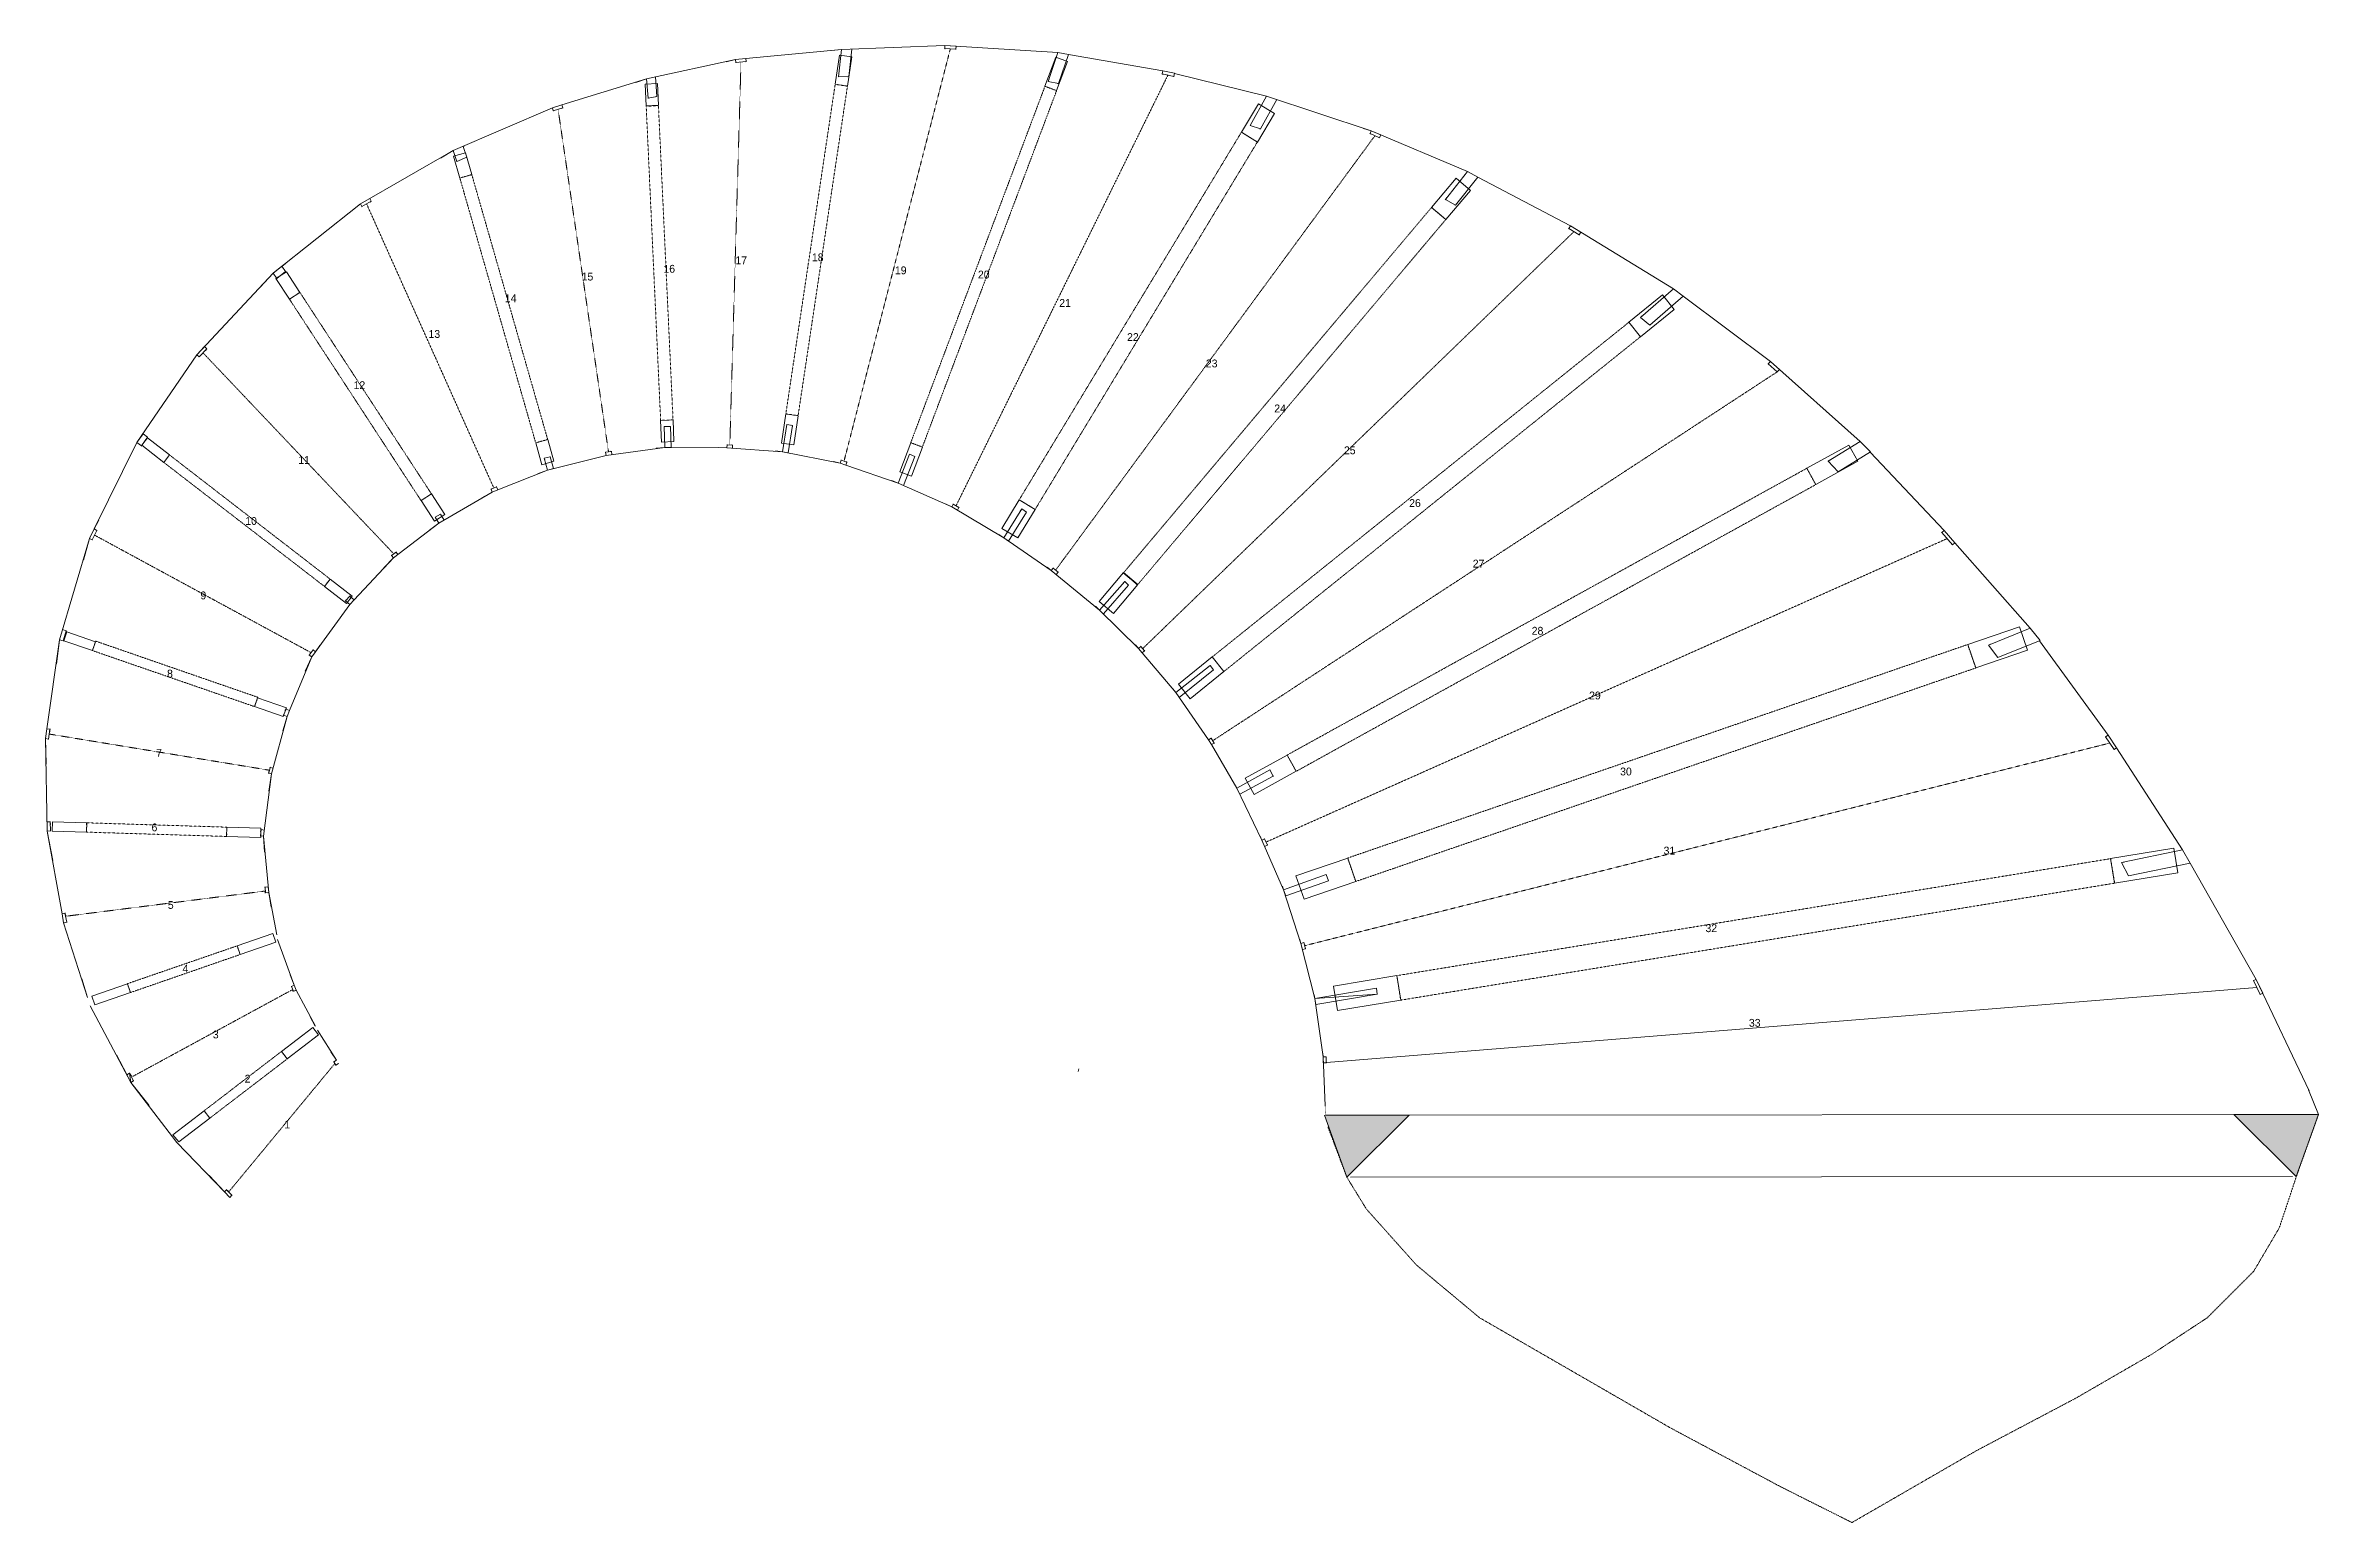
# Model space of a CAD drawing. Header units: inches. Extents: x -1164 to 301, y 0 to 952.
import ezdxf

# ---------------------------------------------------------------- set-up
doc = ezdxf.new("R2010")
doc.units = ezdxf.units.IN
doc.header["$LTSCALE"] = 0.2
doc.header["$MEASUREMENT"] = 0
for name, pattern in [('STYLE_01', [0.41664, 0.20828, -0.20836]), ('STYLE_02', [0.694425, 0.48607, -0.208355]), ('STYLE_06', [1.04164, 0.625, -0.20828, 0.06943, -0.13893])]:
    doc.linetypes.add(name, pattern=pattern)
doc.layers.get('0').update_dxf_attribs({"lineweight": 0})
for name, color, linetype, lineweight in [('Arch Plan', 7, 'Continuous', 0), ('None', 7, 'Continuous', 0), ('Primary Arches', 7, 'Continuous', 0)]:
    doc.layers.add(name, color=color, linetype=linetype, lineweight=lineweight)
doc.styles.add('Tw Cen MT', font='TCM_____.TTF')

# ---------------------------------------------------------------- blocks, each defined once
blk = doc.blocks.new('Group-2')
at = {"layer": 'None', "color": 250, "linetype": 'Continuous', "lineweight": 0}
for points in [[(-1080.4, 236.5), (-1060.3, 251.9), (-1056.7, 247.1), (-1076.7, 231.7)], [(-1150.4, 182.8), (-1130.3, 198.2), (-1126.7, 193.4), (-1146.7, 178.1)]]:
    blk.add_lwpolyline(points, close=True, dxfattribs=at)
at = {"layer": 'None', "color": 250, "linetype": 'STYLE_01', "lineweight": 0}
blk.add_lwpolyline([(-1130.3, 198.2), (-1080.4, 236.5), (-1076.7, 231.7), (-1126.7, 193.4)], close=True, dxfattribs=at)
blk = doc.blocks.new('Group-3')
at = {"layer": 'None', "color": 250, "linetype": 'Continuous', "lineweight": 0}
for points in [[(-1109, 304.5), (-1086, 312.5), (-1084.1, 306.8), (-1107.1, 298.9)], [(-1202.7, 272.1), (-1179.8, 280.1), (-1177.8, 274.4), (-1200.8, 266.4)]]:
    blk.add_lwpolyline(points, close=True, dxfattribs=at)
at = {"layer": 'None', "color": 250, "linetype": 'STYLE_01', "lineweight": 0}
blk.add_lwpolyline([(-1179.8, 280.1), (-1109, 304.5), (-1107.1, 298.9), (-1177.8, 274.4)], close=True, dxfattribs=at)
blk = doc.blocks.new('Group-4')
at = {"layer": 'None', "color": 250, "linetype": 'Continuous', "lineweight": 0}
for points in [[(-1228, 384.5), (-1206, 383.8), (-1206.2, 377.8), (-1228.2, 378.5)], [(-1115.7, 381), (-1093.7, 380.4), (-1093.8, 374.4), (-1115.8, 375)]]:
    blk.add_lwpolyline(points, close=True, dxfattribs=at)
at = {"layer": 'None', "color": 250, "linetype": 'STYLE_01', "lineweight": 0}
blk.add_lwpolyline([(-1206, 383.8), (-1115.7, 381), (-1115.8, 375), (-1206.2, 377.8)], close=True, dxfattribs=at)
blk = doc.blocks.new('Group-5')
at = {"layer": 'None', "color": 250, "linetype": 'Continuous', "lineweight": 0}
for points in [[(-1218.9, 506.9), (-1200.3, 500.5), (-1202.3, 494.8), (-1220.8, 501.2)], [(-1095.9, 464.4), (-1077.3, 457.9), (-1079.3, 452.3), (-1097.8, 458.7)]]:
    blk.add_lwpolyline(points, close=True, dxfattribs=at)
at = {"layer": 'None', "color": 250, "linetype": 'STYLE_01', "lineweight": 0}
blk.add_lwpolyline([(-1200.2, 500.9), (-1095.7, 464.7), (-1097.8, 458.7), (-1202.3, 494.8)], close=True, dxfattribs=at)
blk = doc.blocks.new('Group-6')
at = {"layer": 'None', "color": 250, "linetype": 'Continuous', "lineweight": 0}
for points in [[(-1166.9, 631.9), (-1152.6, 620.9), (-1156.3, 616.1), (-1170.5, 627.2)], [(-1049.1, 540.9), (-1034.9, 529.9), (-1038.6, 525.2), (-1052.8, 536.2)]]:
    blk.add_lwpolyline(points, close=True, dxfattribs=at)
at = {"layer": 'None', "color": 250, "linetype": 'STYLE_01', "lineweight": 0}
blk.add_lwpolyline([(-1152.6, 620.9), (-1049.1, 540.9), (-1052.8, 536.2), (-1156.3, 616.1)], close=True, dxfattribs=at)
blk = doc.blocks.new('Group-7')
at = {"layer": 'None', "color": 250, "linetype": 'Continuous', "lineweight": 0}
for points in [[(-1077.3, 739), (-1068.6, 725.7), (-1075.3, 721.3), (-1084, 734.6)], [(-983.8, 595.8), (-975.1, 582.5), (-981.8, 578.2), (-990.5, 591.5)]]:
    blk.add_lwpolyline(points, close=True, dxfattribs=at)
at = {"layer": 'None', "color": 250, "linetype": 'STYLE_01', "lineweight": 0}
blk.add_lwpolyline([(-1068.6, 725.7), (-983.8, 595.8), (-990.5, 591.5), (-1075.3, 721.3)], close=True, dxfattribs=at)
blk = doc.blocks.new('Group-8')
at = {"layer": 'None', "color": 250, "linetype": 'Continuous', "lineweight": 0}
for points in [[(-961.8, 815.6), (-957.8, 801.6), (-965.5, 799.4), (-969.5, 813.4)], [(-908.9, 630.9), (-904.9, 616.8), (-912.6, 614.6), (-916.6, 628.7)]]:
    blk.add_lwpolyline(points, close=True, dxfattribs=at)
at = {"layer": 'None', "color": 250, "linetype": 'STYLE_01', "lineweight": 0}
blk.add_lwpolyline([(-957.8, 801.6), (-908.9, 630.9), (-916.6, 628.7), (-965.5, 799.4)], close=True, dxfattribs=at)
blk = doc.blocks.new('Group-9')
at = {"layer": 'None', "color": 250, "linetype": 'Continuous', "lineweight": 0}
for points in [[(-838.1, 860.3), (-837.5, 846.3), (-845.5, 845.9), (-846.1, 859.9)], [(-828.1, 643.5), (-827.5, 629.5), (-835.5, 629.2), (-836.1, 643.2)]]:
    blk.add_lwpolyline(points, close=True, dxfattribs=at)
at = {"layer": 'None', "color": 250, "linetype": 'STYLE_01', "lineweight": 0}
blk.add_lwpolyline([(-837.5, 846), (-828.1, 643.5), (-836.1, 643.2), (-845.4, 845.7)], close=True, dxfattribs=at)
blk = doc.blocks.new('Group-10')
at = {"layer": 'None', "color": 250, "linetype": 'Continuous', "lineweight": 0}
for points in [[(-712.8, 877.4), (-715.7, 858.6), (-723.6, 859.8), (-720.8, 878.6)], [(-747.5, 646.2), (-750.3, 627.4), (-758.3, 628.6), (-755.4, 647.4)]]:
    blk.add_lwpolyline(points, close=True, dxfattribs=at)
at = {"layer": 'None', "color": 250, "linetype": 'STYLE_01', "lineweight": 0}
blk.add_lwpolyline([(-715.7, 858.6), (-747.5, 646.2), (-755.4, 647.4), (-723.6, 859.8)], close=True, dxfattribs=at)
blk = doc.blocks.new('Group-11')
at = {"layer": 'None', "color": 250, "linetype": 'Continuous', "lineweight": 0}
for points in [[(-573.9, 874.4), (-580.9, 855.7), (-588.4, 858.5), (-581.4, 877.2)], [(-667.4, 626), (-674.5, 607.2), (-682, 610.1), (-674.9, 628.8)]]:
    blk.add_lwpolyline(points, close=True, dxfattribs=at)
at = {"layer": 'None', "color": 250, "linetype": 'STYLE_01', "lineweight": 0}
blk.add_lwpolyline([(-580.9, 855.7), (-667.4, 626), (-674.9, 628.8), (-588.4, 858.5)], close=True, dxfattribs=at)
blk = doc.blocks.new('Group-12')
at = {"layer": 'None', "color": 250, "linetype": 'Continuous', "lineweight": 0}
for points in [[(-461.8, 828.9), (-450.7, 847.2), (-440.4, 841), (-451.5, 822.6)], [(-616.1, 573.6), (-605, 592), (-594.7, 585.8), (-605.8, 567.4)]]:
    blk.add_lwpolyline(points, close=True, dxfattribs=at)
at = {"layer": 'None', "color": 250, "linetype": 'STYLE_01', "lineweight": 0}
blk.add_lwpolyline([(-605, 592), (-461.8, 828.9), (-451.5, 822.6), (-594.7, 585.8)], close=True, dxfattribs=at)
blk = doc.blocks.new('Group-13')
at = {"layer": 'None', "color": 250, "linetype": 'Continuous', "lineweight": 0}
for points in [[(-339.2, 780.5), (-323.4, 799.2), (-314.2, 791.4), (-330, 772.7)], [(-553.4, 526.5), (-537.7, 545.2), (-528.5, 537.4), (-544.3, 518.7)]]:
    blk.add_lwpolyline(points, close=True, dxfattribs=at)
at = {"layer": 'None', "color": 250, "linetype": 'STYLE_01', "lineweight": 0}
blk.add_lwpolyline([(-537.9, 544.8), (-339.2, 780.5), (-330, 772.7), (-528.8, 537.1)], close=True, dxfattribs=at)
blk = doc.blocks.new('Group-14')
at = {"layer": 'None', "color": 250, "linetype": 'Continuous', "lineweight": 0}
for points in [[(-212.1, 706.4), (-190.3, 724), (-182.8, 714.6), (-204.6, 697.1)], [(-502.4, 473.1), (-480.6, 490.7), (-473.1, 481.3), (-494.9, 463.8)]]:
    blk.add_lwpolyline(points, close=True, dxfattribs=at)
at = {"layer": 'None', "color": 250, "linetype": 'STYLE_01', "lineweight": 0}
blk.add_lwpolyline([(-480.6, 490.7), (-212.1, 706.4), (-204.6, 697.1), (-473.1, 481.3)], close=True, dxfattribs=at)
blk = doc.blocks.new('Group-15')
at = {"layer": 'None', "color": 250, "linetype": 'Continuous', "lineweight": 0}
for points in [[(-97.4, 612.3), (-70.3, 627.3), (-64.5, 616.8), (-91.6, 601.8)], [(-459.4, 412.5), (-432.3, 427.5), (-426.5, 417), (-453.6, 402)]]:
    blk.add_lwpolyline(points, close=True, dxfattribs=at)
at = {"layer": 'None', "color": 250, "linetype": 'STYLE_01', "lineweight": 0}
blk.add_lwpolyline([(-432.3, 427.5), (-97.4, 612.3), (-91.6, 601.8), (-426.5, 417)], close=True, dxfattribs=at)
blk = doc.blocks.new('Group-16')
at = {"layer": 'None', "color": 250, "linetype": 'STYLE_01', "lineweight": 0}
blk.add_lwpolyline([(-393.3, 361.1), (6.3, 498.7), (11.5, 483.6), (-388.1, 346)], close=True, dxfattribs=at)
at = {"layer": 'None', "color": 250, "linetype": 'Continuous', "lineweight": 0}
for points in [[(6.3, 498.7), (39.6, 510.2), (44.8, 495.1), (11.5, 483.6)], [(-426.7, 349.6), (-393.3, 361.1), (-388.1, 346), (-421.4, 334.5)]]:
    blk.add_lwpolyline(points, close=True, dxfattribs=at)
blk = doc.blocks.new('Group-17')
at = {"layer": 'None', "color": 250, "linetype": 'Continuous', "lineweight": 0}
for points in [[(98.4, 360.7), (139.2, 367.4), (141.8, 351.6), (101, 344.9)], [(-402.5, 278.6), (-361.6, 285.3), (-359.1, 269.5), (-399.9, 262.8)]]:
    blk.add_lwpolyline(points, close=True, dxfattribs=at)
at = {"layer": 'None', "color": 250, "linetype": 'STYLE_01', "lineweight": 0}
blk.add_lwpolyline([(-361.6, 285.3), (98.4, 360.7), (101, 344.9), (-359.1, 269.5)], close=True, dxfattribs=at)

msp = doc.modelspace()

# ---------------------------------------------------------------- hatches: boundary and pattern name
at = {"layer": 'Arch Plan', "linetype": 'Continuous', "lineweight": 0}
for points in [[(-339.9, 262.5), (-325.5, 222.5), (-285.4, 262.6), (-339.3, 262.5)], [(300.7, 263.1), (286.4, 223), (246.2, 263.1), (300.1, 263.1)]]:
    msp.add_hatch(color=8, dxfattribs=at).paths.add_polyline_path(points)

# ---------------------------------------------------------------- linework, layer by layer
at = {"linetype": 'Continuous', "lineweight": 0}
for p, q in [((-338.7, 296.5), (260.9, 344.8)), ((-339.3, 262.5), (300.7, 263.1))]:
    msp.add_line(p, q, dxfattribs=at)
at = {"layer": 'Arch Plan', "color": 250, "linetype": 'Continuous', "lineweight": 0}
for p, q in [((-719.6, 943), (-776.8, 930.5)), ((-719.6, 943), (-725.5, 941.5)), ((-712.8, 943.6), (-719.6, 943)), ((-719.6, 942.8), (-719.6, 943)), ((-719.4, 941), (-719.6, 943)), ((-712.6, 941.6), (-719.4, 941)), ((-719.4, 940.8), (-719.4, 941)), ((-712.6, 941.6), (-713.3, 941.4)), ((-651.2, 949.5), (-712.8, 943.6)), ((-712.8, 943.6), (-712.6, 941.6)), ((-712.6, 941.4), (-712.6, 941.6)), ((-651.2, 949.5), (-657.7, 948.7)), ((-653.1, 931.8), (-651.2, 949.5)), ((-584.6, 952), (-651.2, 949.5)), ((-644.6, 949.7), (-646.4, 932)), ((-644.6, 949.7), (-644.6, 949.7)), ((-584.7, 950), (-584.8, 949.8)), ((-584.6, 952), (-584.7, 950)), ((-584.1, 949.8), (-584.7, 950)), ((-577.5, 949.6), (-584.7, 950)), ((-511.8, 947.4), (-584.6, 952)), ((-584.6, 952), (-584.6, 951.9)), ((-584.6, 952), (-577.3, 951.6)), ((-577.3, 951.6), (-577.5, 949.6)), ((-577.5, 949.4), (-577.5, 949.6)), ((-511.8, 947.4), (-518, 928.8)), ((-511.8, 947.4), (-511.9, 947.2)), ((-511.8, 947.4), (-505, 946.2)), ((-505, 946.2), (-511.3, 927.5)), ((-444.1, 935.7), (-505, 946.2)), ((-776.8, 930.5), (-831.5, 913.8)), ((-776.8, 930.5), (-783.7, 928.2)), ((-776.8, 930.5), (-771.1, 931.8)), ((-775.9, 918), (-776.8, 930.5)), ((-770.2, 919.1), (-771.1, 931.8)), ((-771.1, 931.7), (-771.1, 931.8)), ((-646.4, 932), (-653.1, 931.8)), ((-653.1, 931.8), (-653.1, 931.8)), ((-646.4, 932), (-647.1, 931.9)), ((-646.3, 933.6), (-646.4, 932)), ((-646.4, 932), (-646.4, 932)), ((-517.4, 930.6), (-518, 928.8)), ((-518, 928.8), (-518, 928.8)), ((-511.3, 927.5), (-518, 928.8)), ((-511.3, 927.5), (-512, 927.6)), ((-511.3, 927.5), (-511.3, 927.5)), ((-444.5, 933.8), (-444.6, 933.5)), ((-444.1, 935.7), (-444.5, 933.8)), ((-437, 932.1), (-444.5, 933.8)), ((-444, 933.4), (-444.5, 933.8)), ((-444.1, 935.7), (-444.2, 935.5)), ((-444.1, 935.7), (-436.6, 934.1)), ((-437.1, 931.9), (-437, 932.1)), ((-436.6, 934.1), (-437, 932.1)), ((-377.4, 919.4), (-436.6, 933.9)), ((-837.5, 911.9), (-901.4, 884.3)), ((-837.5, 911.9), (-831.5, 913.8)), ((-837.5, 911.8), (-837.5, 911.9)), ((-837, 910), (-837.5, 911.9)), ((-830.9, 911.9), (-837, 910)), ((-836.9, 909.8), (-837, 910)), ((-830.9, 911.9), (-831.6, 911.5)), ((-831.5, 913.8), (-830.9, 911.9)), ((-830.9, 911.7), (-830.9, 911.9)), ((-770.2, 919.1), (-775.9, 918)), ((-775.9, 917.9), (-775.9, 918)), ((-770.2, 919.1), (-770.9, 918.9)), ((-770.2, 919.1), (-770.3, 920.5)), ((-770.2, 919.1), (-770.2, 919.1)), ((-377.4, 919.4), (-387.8, 900.5)), ((-370.7, 917.1), (-381.1, 898.2)), ((-377.4, 919.4), (-377.5, 919.2)), ((-309.8, 897.1), (-377.4, 919.4)), ((-386.9, 902.1), (-387.8, 900.5)), ((-387.8, 900.5), (-387.8, 900.4)), ((-381.1, 898.2), (-387.8, 900.5)), ((-381.1, 898.2), (-381.8, 898.3)), ((-381.2, 898.1), (-381.1, 898.2)), ((-309.8, 897.1), (-314.7, 898.5)), ((-310.5, 895.2), (-310.7, 895)), ((-309.8, 897.1), (-310.5, 895.2)), ((-310.2, 894.8), (-310.5, 895.2)), ((-304.4, 892.6), (-310.5, 895.2)), ((-309.8, 897.1), (-309.9, 896.9)), ((-247.8, 870.7), (-309.8, 897.1)), ((-309.8, 897.1), (-303.6, 894.4)), ((-303.6, 894.4), (-304.4, 892.6)), ((-901.4, 884.3), (-961.3, 849.9)), ((-901.4, 884.3), (-909.6, 879.4)), ((-901.4, 884.1), (-901.4, 884.3)), ((-899.2, 877.2), (-901.4, 884.3)), ((-892.8, 880), (-899.2, 877.2)), ((-895.1, 887), (-892.8, 880)), ((-894, 887.3), (-895, 886.9)), ((-892.7, 879.9), (-892.8, 880)), ((-304.5, 892.4), (-304.4, 892.6)), ((-899.2, 877.2), (-899.4, 878.1)), ((-899.1, 877.1), (-899.2, 877.2)), ((-247.8, 870.7), (-262, 852.7)), ((-241.2, 867.2), (-255.5, 849.1)), ((-247.8, 870.7), (-248, 870.6)), ((-247.8, 870.7), (-241.2, 867.2)), ((-181.4, 835.8), (-241.2, 867.2)), ((-961.3, 849.9), (-1017.6, 805.3)), ((-961.3, 849.9), (-955.3, 853.4)), ((-961.2, 849.8), (-961.3, 849.9)), ((-960.3, 848.2), (-961.3, 849.9)), ((-961.1, 849.5), (-961.3, 849.9)), ((-954.3, 851.6), (-960.3, 848.2)), ((-955.3, 853.4), (-954.3, 851.6)), ((-954.3, 851.6), (-955.1, 851)), ((-954.3, 851.5), (-954.3, 851.6)), ((-262, 852.7), (-262.1, 852.6)), ((-261, 854.1), (-262, 852.7)), ((-255.5, 849.1), (-262, 852.7)), ((-960.2, 848), (-960.3, 848.2)), ((-255.5, 849.1), (-256.2, 849.3)), ((-255.6, 849), (-255.5, 849.1)), ((-181.4, 835.8), (-182.5, 834.1)), ((-181.4, 835.8), (-181.6, 835.6)), ((-115.1, 795.1), (-181.4, 835.8)), ((-181.4, 835.8), (-174.8, 831.7)), ((-182.5, 834.1), (-182.6, 833.9)), ((-182.2, 833.6), (-182.5, 834.1)), ((-175.8, 830), (-182.5, 834.1)), ((-176, 829.8), (-175.8, 830)), ((-174.8, 831.7), (-175.8, 830)), ((-1017.6, 805.3), (-1012, 809.8)), ((-1009.5, 806.3), (-1015.1, 801.8)), ((-1012, 809.8), (-1009.5, 806.3)), ((-1009.6, 811.4), (-1011.9, 809.6)), ((-1009.5, 806.3), (-1010.2, 805.5)), ((-1009.4, 806.1), (-1009.5, 806.3)), ((-1017.6, 805.3), (-1066.7, 752.7)), ((-1017.6, 805.3), (-1025.9, 796.2)), ((-1017.5, 805.1), (-1017.6, 805.3)), ((-1015.1, 801.8), (-1017.6, 805.3)), ((-1015.1, 801.8), (-1015.4, 802.2)), ((-1015, 801.7), (-1015.1, 801.8)), ((-115.1, 795.1), (-136.3, 776.7)), ((-115.1, 795.1), (-115.3, 794.9)), ((-115.1, 795.1), (-108.8, 790.4)), ((-135.1, 777.7), (-136.3, 776.7)), ((-130.2, 771.8), (-136.3, 776.7)), ((-136.3, 776.7), (-136.3, 776.6)), ((-108.8, 790.4), (-130.2, 771.8)), ((-52.6, 748.3), (-108.8, 790.4)), ((-130.2, 771.8), (-130.7, 772.1)), ((-130.3, 771.8), (-130.2, 771.8)), ((-1066.7, 752.7), (-1105.3, 696.1)), ((-1066.7, 752.7), (-1061.8, 758)), ((-1065.3, 751.4), (-1066.7, 752.7)), ((-1060.3, 756.6), (-1065.3, 751.4)), ((-1065.1, 751.3), (-1065.3, 751.4)), ((-1061.8, 758), (-1060.3, 756.6)), ((-1060.3, 756.6), (-1061.1, 755.5)), ((-1060.2, 756.5), (-1060.3, 756.6)), ((-52.6, 748.3), (-53.9, 746.8)), ((-52.6, 748.3), (-52.8, 748.1)), ((5.2, 696.8), (-52.6, 748.3)), ((-52.6, 748.3), (-46.8, 743.1)), ((-53.9, 746.8), (-54.1, 746.6)), ((-53.8, 746.3), (-53.9, 746.8)), ((-48.1, 741.6), (-53.9, 746.8)), ((-48.4, 741.5), (-48.1, 741.6)), ((-46.8, 743.1), (-48.1, 741.6)), ((-765.5, 706.4), (-765.5, 706.4)), ((-765, 693), (-765.5, 706.4)), ((-761.5, 706.4), (-765.5, 706.4)), ((-761.5, 706.4), (-761.9, 706.4)), ((-761.5, 706.4), (-761.5, 706.4)), ((-761.4, 705), (-761.5, 706.4)), ((-761, 693), (-761.5, 706.4)), ((-689.3, 690.2), (-686.5, 707.8)), ((-682.8, 707.1), (-686.5, 707.8)), ((-686.5, 707.8), (-686.5, 707.8)), ((-682.8, 707.1), (-685.6, 689.4)), ((-682.8, 707.1), (-683.3, 707.2)), ((-682.8, 707.1), (-683.1, 705.1)), ((-682.8, 707.1), (-682.8, 707.1)), ((-1132.9, 640.4), (-1105.3, 696.1)), ((-1105.3, 696.1), (-1101.4, 701.7)), ((-1105.3, 696.1), (-1105.3, 696.1)), ((-1102.3, 693.9), (-1105.3, 696.1)), ((-1098.4, 699.6), (-1102.3, 693.9)), ((-1102.1, 693.8), (-1102.3, 693.9)), ((-1098.4, 699.6), (-1101.4, 701.7)), ((-1101.3, 701.7), (-1101.4, 701.7)), ((-1098.3, 699.5), (-1098.4, 699.6)), ((-799.5, 690.3), (-803.3, 689.8)), ((-803.3, 689.8), (-803.3, 690)), ((-803, 687.8), (-803.3, 689.8)), ((-765, 693), (-803, 687.8)), ((-799.5, 690.3), (-800.1, 690.5)), ((-799.2, 688.4), (-799.5, 690.6)), ((-799.3, 688.6), (-799.2, 688.4)), ((-765, 693), (-770.6, 692.4)), ((-765, 693), (-725.1, 692.7)), ((-761, 693), (-765, 693)), ((-725.1, 692.7), (-730.4, 693)), ((-725.1, 692.7), (-725, 694.7)), ((-689.3, 690.2), (-725.1, 692.7)), ((-724.9, 694.9), (-725, 694.7)), ((-721.4, 694.4), (-725, 694.7)), ((-721.4, 694.4), (-721.8, 694.7)), ((-721.4, 694.4), (-721.5, 692.4)), ((-721.5, 692.9), (-721.5, 692.4)), ((-721.5, 692.6), (-721.5, 692.4)), ((-721.4, 694.6), (-721.4, 694.4)), ((-689.3, 690.2), (-693.7, 690.7)), ((-689.3, 690.2), (-652.1, 682.9)), ((-685.6, 689.4), (-689.3, 690.2)), ((-685.6, 689.6), (-685.6, 689.4)), ((-607.5, 688.7), (-614.8, 670)), ((-604, 687.1), (-607.5, 688.7)), ((-607.5, 688.7), (-607.5, 688.7)), ((5.2, 696.8), (-15.3, 684.1)), ((11.9, 690.1), (-8.8, 677.3)), ((5.2, 696.8), (5, 696.7)), ((5.2, 696.8), (11.9, 690.1)), ((59.5, 639.4), (11.7, 690)), ((-840.7, 678.4), (-872.8, 665.7)), ((-840.7, 678.4), (-847.2, 676)), ((-839, 686.9), (-842.8, 686)), ((-842.8, 686), (-842.8, 686.1)), ((-840.7, 678.4), (-842.8, 686)), ((-842.5, 685), (-842.8, 686)), ((-840.7, 678.4), (-803, 687.8)), ((-836.9, 679.4), (-840.7, 678.4)), ((-840.7, 678.4), (-840.7, 678.6)), ((-840.7, 678.4), (-840.7, 678.4)), ((-839, 686.9), (-839, 687)), ((-839, 686.9), (-836.9, 679.4)), ((-803, 687.8), (-803.1, 688)), ((-803, 687.8), (-803, 687.8)), ((-652.1, 682.9), (-656.3, 683.9)), ((-651.4, 684.7), (-652.1, 682.9)), ((-651.9, 683.3), (-652.1, 682.9)), ((-652, 683.1), (-652.1, 682.9)), ((-648.4, 681.6), (-652.1, 682.9)), ((-651.4, 685), (-651.4, 684.7)), ((-647.7, 683.5), (-651.4, 684.7)), ((-647.7, 683.5), (-648.4, 681.6)), ((-614.8, 670), (-648.4, 681.6)), ((-647.7, 683.5), (-648.1, 683.8)), ((-647.6, 683.7), (-647.7, 683.5)), ((-604, 687.1), (-611.3, 668.5)), ((-604, 687.1), (-604.4, 687.3)), ((-604, 687.2), (-604, 687.1)), ((-15.3, 684.1), (-15.5, 684.1)), ((-14.4, 684.8), (-15.3, 684.1)), ((-8.8, 677.3), (-15.3, 684.1)), ((-8.8, 677.3), (-9.3, 677.7)), ((-8.9, 677.3), (-8.8, 677.3)), ((-910.7, 644.1), (-876.3, 664.2)), ((-876.3, 664.2), (-883, 660.5)), ((-877.1, 666.1), (-877.2, 666.3)), ((-873.5, 667.5), (-877.1, 666.1)), ((-876.3, 664.2), (-877.1, 666.1)), ((-876.3, 664.2), (-876.4, 664.4)), ((-872.8, 665.7), (-876.3, 664.2)), ((-873.6, 667.7), (-873.5, 667.5)), ((-873.5, 667.5), (-872.8, 665.7)), ((-614.8, 670), (-618.7, 671.6)), ((-614.7, 670.2), (-614.8, 670)), ((-580.2, 654.6), (-614.8, 670)), ((-611.3, 668.6), (-611.3, 668.6)), ((-611.3, 668.5), (-611.3, 668.5)), ((-1129.9, 646), (-1132.8, 640.4)), ((-913, 647.9), (-913.1, 648)), ((-909.6, 649.9), (-913, 647.9)), ((-910.7, 644.1), (-913, 647.9)), ((-909.7, 650), (-909.6, 649.9)), ((-909.6, 649.9), (-907.2, 646.1)), ((-580.2, 654.6), (-583.7, 656.4)), ((-579.3, 656.4), (-580.2, 654.6)), ((-580, 655), (-580.2, 654.6)), ((-580.1, 654.8), (-580.2, 654.6)), ((-580.2, 654.6), (-546.6, 634.7)), ((-576.4, 652.6), (-580.2, 654.6)), ((-579.2, 656.6), (-579.3, 656.4)), ((-575.5, 654.3), (-579.3, 656.4)), ((-575.5, 654.3), (-576.4, 652.6)), ((-575.5, 654.3), (-575.8, 654.7)), ((-575.4, 654.5), (-575.5, 654.3)), ((-535.1, 653.4), (-546.6, 634.7)), ((-532, 651.3), (-543.6, 632.6)), ((-536, 651.9), (-535.1, 653.4)), ((-532, 651.3), (-535.1, 653.4)), ((-535.1, 653.4), (-535.1, 653.4)), ((-532, 651.3), (-532.3, 651.5)), ((-532, 651.3), (-532, 651.3)), ((-1135.9, 634.2), (-1155.3, 569)), ((-1135.9, 634.2), (-1139.8, 620.3)), ((-1135.9, 634.2), (-1132.9, 640.4)), ((-1135.8, 634.1), (-1135.9, 634.2)), ((-1134.1, 633.3), (-1135.9, 634.2)), ((-1131.1, 639.5), (-1134.1, 633.3)), ((-1134, 633.3), (-1134.1, 633.3)), ((-1132.9, 640.4), (-1131.1, 639.5)), ((-1130.9, 639.4), (-1131.1, 639.5)), ((-940, 621.7), (-910.7, 644.1)), ((-910.7, 644.1), (-916.8, 639.7)), ((-910.7, 644.1), (-910.8, 644.3)), ((-546.6, 634.7), (-549.8, 636.8)), ((-546.5, 634.9), (-546.6, 634.7)), ((-546.6, 634.7), (-516, 613.6)), ((-543.6, 632.6), (-546.6, 634.7)), ((58, 638.1), (57.8, 638)), ((59.5, 639.4), (58, 638.1)), ((64.9, 630.2), (58, 638.1)), ((58.1, 637.6), (58, 638.1)), ((59.5, 639.4), (59.2, 639.3)), ((59.5, 639.4), (59.3, 639.3)), ((59.5, 639.4), (66.4, 631.5)), ((64.7, 630.1), (64.9, 630.2)), ((66.4, 631.5), (64.9, 630.2)), ((114.9, 576.4), (66.4, 631.5)), ((-965.3, 594.7), (-940, 621.7)), ((-940, 621.7), (-946.2, 615.3)), ((-941.2, 623.2), (-941.4, 623.4)), ((-938.3, 625.5), (-941.2, 623.2)), ((-940, 621.7), (-941.2, 623.2)), ((-940, 621.7), (-940.4, 622.2)), ((-940, 621.7), (-940.2, 621.8)), ((-937.1, 623.9), (-940, 621.7)), ((-938.3, 625.5), (-939.1, 625.2)), ((-938.5, 625.7), (-938.3, 625.5)), ((-938.3, 625.5), (-937.1, 623.9)), ((-516, 613.6), (-518.7, 615.8)), ((-514.6, 615.3), (-514.8, 615.1)), ((-514.8, 615.1), (-516, 613.6)), ((-515.9, 613.8), (-516, 613.6)), ((-484.9, 588.1), (-516, 613.6)), ((-511.6, 612.6), (-514.8, 615.1)), ((-511.6, 612.6), (-512.9, 611)), ((-511.5, 612.8), (-511.6, 612.6)), ((-468.7, 606.6), (-484.9, 588.1)), ((-466.2, 604.2), (-482.4, 585.6)), ((-468.7, 606.6), (-469.7, 605.5)), ((-468.7, 606.7), (-468.7, 606.6)), ((-466.2, 604.2), (-468.7, 606.6)), ((-466.2, 604.2), (-466.2, 604.2)), ((-992.7, 557.9), (-968.1, 591.7)), ((-971, 594.1), (-971.1, 594.3)), ((-968.2, 597.1), (-971, 594.1)), ((-970.5, 594.9), (-971, 594.1)), ((-968.1, 591.7), (-971, 594.1)), ((-970.5, 593.7), (-971, 594.1)), ((-968.3, 597.3), (-968.2, 597.1)), ((-967.7, 596.7), (-968.2, 597.1)), ((-965.3, 594.7), (-968.2, 597.1)), ((-968.1, 591.7), (-968.2, 591.8)), ((-965.3, 594.7), (-968.1, 591.7)), ((-965.3, 594.7), (-965.4, 594.8)), ((-965.3, 594.7), (-965.3, 594.7)), ((-484.9, 588.1), (-487.5, 590.6)), ((-484.7, 588.3), (-484.9, 588.1)), ((-484.9, 588.1), (-459.8, 563.4)), ((-1151, 574.8), (-1153.3, 575.5)), ((-1153.3, 575.5), (-1153.3, 575.5)), ((-1151, 574.8), (-1152.9, 568.2)), ((-1151, 574.8), (-1151.2, 573.2)), ((-1150.7, 574.7), (-1151, 574.8)), ((114.9, 576.4), (88.1, 565.6)), ((114.9, 576.4), (114.7, 576.3)), ((114.9, 576.4), (121.2, 568.5)), ((-1163.4, 511.6), (-1155.3, 569)), ((-1155.3, 569), (-1157.2, 553.3)), ((-1152.9, 568.2), (-1155.3, 569)), ((-1152.7, 568.2), (-1152.9, 568.2)), ((-1006.9, 523.3), (-992.7, 557.9)), ((-992.7, 557.9), (-996.8, 548.8)), ((-994.3, 559), (-994.5, 559.1)), ((-991.8, 562.4), (-994.3, 559)), ((-993.9, 560), (-994.3, 559)), ((-992.7, 557.9), (-994.3, 559)), ((-992.7, 557.9), (-993.3, 558.2)), ((-992.7, 557.9), (-992.9, 558)), ((-990.2, 561.2), (-992.7, 557.9)), ((-992, 562.5), (-991.8, 562.4)), ((-991.8, 562.4), (-990.2, 561.2)), ((-987.5, 565.3), (-990.3, 561.3)), ((-459.8, 563.4), (-461.8, 565.7)), ((-458.3, 564.7), (-459.8, 563.4)), ((-459.6, 563.7), (-459.8, 563.4)), ((-459.7, 563.6), (-459.8, 563.4)), ((-457.4, 560.6), (-459.8, 563.4)), ((-458.2, 564.9), (-458.3, 564.7)), ((-455.9, 561.9), (-458.3, 564.7)), ((-455.9, 561.9), (-457.4, 560.6)), ((-435.8, 534.9), (-457.4, 560.6)), ((-455.9, 561.9), (-456, 562.3)), ((-455.7, 562), (-455.9, 561.9)), ((88.1, 565.6), (88, 565.6)), ((89.3, 566.1), (88.1, 565.6)), ((94, 557.6), (88.1, 565.6)), ((94, 557.6), (93.6, 558)), ((121.2, 568.5), (94, 557.6)), ((94, 557.6), (94, 557.6)), ((165.2, 507.6), (120.8, 568.3)), ((-413.6, 552.5), (-435.8, 534.9)), ((-411.4, 549.5), (-433.7, 531.8)), ((-415.3, 551.1), (-413.6, 552.5)), ((-411.4, 549.5), (-413.6, 552.5)), ((-413.5, 552.5), (-413.6, 552.5)), ((-411.4, 549.5), (-411.6, 549.8)), ((-411.4, 549.5), (-411.4, 549.5)), ((-435.8, 534.9), (-437.6, 537.4)), ((-435.6, 535), (-435.8, 534.9)), ((-435.8, 534.9), (-414.6, 504.5)), ((-433.7, 531.8), (-433.7, 531.8)), ((-1008.5, 519.5), (-1018.5, 482.5)), ((-1008.5, 519.5), (-1011.3, 510.3)), ((-1011.1, 520.5), (-1010.8, 520.4)), ((-1009.2, 524.2), (-1010.8, 520.4)), ((-1008.5, 519.5), (-1010.8, 520.4)), ((-1009.2, 524.2), (-1009.9, 523.4)), ((-1009.2, 524.2), (-1009.5, 524.4)), ((-1006.9, 523.3), (-1009.2, 524.2)), ((-1006.9, 523.3), (-1008.5, 519.5)), ((-1006.9, 523.3), (-1006.9, 523.3)), ((-1164.3, 505.3), (-1163.4, 511.6)), ((-1163.8, 488.7), (-1164.3, 505.3)), ((-1164, 505.2), (-1164.3, 505.3)), ((-1162.3, 505), (-1164.3, 505.3)), ((-1163.1, 445.7), (-1164.3, 505.3)), ((-1163.4, 511.6), (-1161.4, 511.4)), ((-1161.4, 511.4), (-1162.3, 505)), ((-1162, 505), (-1162.3, 505)), ((-1161.4, 509.6), (-1161.4, 511.4)), ((-1161.1, 511.3), (-1161.4, 511.4)), ((-412.9, 505.5), (-414.6, 504.5)), ((-414.5, 504.6), (-414.6, 504.5)), ((-414.6, 504.5), (-412.8, 501.4)), ((-412.7, 505.6), (-412.9, 505.5)), ((-411.1, 502.4), (-412.9, 505.5)), ((-411.1, 502.4), (-412.8, 501.4)), ((-396.5, 473.3), (-412.8, 501.4)), ((-410.9, 502.5), (-411.1, 502.4)), ((163.5, 506.5), (163.3, 506.5)), ((165.2, 507.6), (163.5, 506.5)), ((169, 498.2), (163.5, 506.5)), ((163.6, 506.1), (163.5, 506.5)), ((165.2, 507.6), (164.9, 507.5)), ((165.2, 507.6), (165, 507.6)), ((165.2, 507.6), (170.6, 499.3)), ((168.8, 498.2), (169, 498.2)), ((170.6, 499.3), (169, 498.2)), ((213, 433.5), (170.6, 499.3)), ((-1019.4, 486.7), (-1020.4, 483)), ((-1020.4, 483), (-1020.4, 484.1)), ((-1019.7, 486.8), (-1019.4, 486.7)), ((-1019.4, 486.7), (-1017.5, 486.2)), ((-375.1, 485.1), (-396.5, 473.3)), ((-375.1, 485.1), (-376.7, 484.2)), ((-375, 485.1), (-375.1, 485.1)), ((-373, 481.1), (-375.1, 485.1)), ((-1018.5, 482.5), (-1023.7, 442.3)), ((-1020.4, 483), (-1020.7, 483.1)), ((-1018.5, 482.5), (-1020.4, 483)), ((-1018.5, 482.5), (-1020.2, 471.5)), ((-1018.5, 482.5), (-1018.8, 482.6)), ((-396.5, 473.3), (-397.7, 475.8)), ((-396.3, 473.4), (-396.5, 473.3)), ((-396.5, 473.3), (-380.3, 439.8)), ((-394.4, 469.4), (-396.5, 473.3)), ((-373, 481.1), (-394.4, 469.4)), ((-373, 481.1), (-373.1, 481.5)), ((-372.9, 481.2), (-373, 481.1)), ((-1163.2, 451.7), (-1161.3, 451.7)), ((-1161.1, 445.8), (-1163.1, 445.7)), ((-1159.5, 426.8), (-1163.1, 445.7)), ((-1153.6, 392.4), (-1163.1, 445.7)), ((-1161.1, 445.8), (-1161.3, 451.7)), ((-1161, 449.9), (-1161.3, 451.7)), ((-1161.1, 451.7), (-1161.3, 451.7)), ((-1160.9, 445.8), (-1161.1, 445.8)), ((-1025.7, 442.6), (-1025.9, 442.6)), ((-1025.2, 446.6), (-1025.7, 442.6)), ((-1023.7, 442.3), (-1025.7, 442.6)), ((-1025.2, 446.6), (-1025.6, 445.4)), ((-1025.4, 446.6), (-1025.2, 446.6)), ((-1025.2, 446.6), (-1023.2, 446.3)), ((-1023.7, 442.3), (-1023.9, 442.3)), ((-1023.1, 432), (-1023.7, 442.3)), ((-1020.4, 406), (-1023.7, 442.3)), ((-380.3, 439.8), (-381.3, 442.4)), ((-378.5, 440.6), (-380.3, 439.8)), ((-380, 439.9), (-380.3, 439.8)), ((-380.2, 439.9), (-380.3, 439.8)), ((-366.3, 407.9), (-380.3, 439.8)), ((-378.3, 440.7), (-378.5, 440.6)), ((-376.7, 436.6), (-378.5, 440.6)), ((-376.7, 436.6), (-378.6, 435.8)), ((-376.7, 437), (-376.7, 436.6)), ((-376.6, 436.7), (-376.7, 436.6)), ((213, 433.5), (173.7, 425.4)), ((175.4, 425.7), (173.7, 425.4)), ((178.2, 416.8), (173.7, 425.4)), ((217.9, 425), (178.2, 416.8)), ((213, 433.5), (212.8, 433.5)), ((213, 433.5), (217.9, 425)), ((260.6, 350.1), (217.9, 425)), ((-366.3, 407.9), (-367.1, 410.2)), ((-338.9, 417.6), (-366.3, 407.9)), ((-337.4, 413.6), (-364.8, 403.9)), ((-337.4, 413.6), (-338.9, 417.6)), ((-338.8, 417.6), (-338.9, 417.6)), ((-337.4, 413.6), (-337.5, 413.9)), ((-337.3, 413.6), (-337.4, 413.6)), ((178.2, 416.8), (178.2, 416.8)), ((-1023.1, 409.5), (-1022.7, 409.5)), ((-1022.4, 405.9), (-1022.9, 407)), ((-1022.4, 405.9), (-1022.8, 405.8)), ((-1022.7, 409.5), (-1020.7, 409.7)), ((-1022.4, 405.9), (-1022.7, 409.5)), ((-1020.4, 406), (-1022.4, 405.9)), ((-1020.4, 406), (-1021.4, 405.9)), ((-1020.4, 406), (-1020.8, 406)), ((-1020.7, 409.7), (-1020.4, 406)), ((-1015.2, 378.8), (-1020.4, 406)), ((-1018.8, 396.7), (-1020.4, 406)), ((-366.3, 407.9), (-355.2, 373.3)), ((-366.1, 407.9), (-366.3, 407.9)), ((-364.8, 403.9), (-366.3, 407.9)), ((-1153.6, 392.4), (-1151.7, 392.8)), ((-1152.6, 386.5), (-1153.6, 392.4)), ((-1150.6, 386.9), (-1152.6, 386.5)), ((-1137.2, 338.4), (-1152.6, 386.5)), ((-1152.3, 386.5), (-1152.6, 386.5)), ((-1151, 390.8), (-1151.7, 392.8)), ((-1151.4, 392.8), (-1151.7, 392.8)), ((-1150.6, 386.9), (-1151.7, 392.8)), ((-1150.3, 386.9), (-1150.6, 386.9)), ((-1003.9, 346.3), (-1014.7, 375.7)), ((-355.2, 373.3), (-355.8, 375.8)), ((-353.3, 373.8), (-355.2, 373.3)), ((-355.1, 373.4), (-355.2, 373.3)), ((-354.9, 373.4), (-355.2, 373.3)), ((-355.2, 373.3), (-346.2, 337.7)), ((-354.2, 369.3), (-355.2, 373.3)), ((-352.2, 369.8), (-354.2, 369.3)), ((-354, 369.4), (-354.2, 369.3)), ((-353.1, 373.9), (-353.3, 373.8)), ((-352.2, 369.8), (-353.3, 373.8)), ((-352.1, 370.1), (-352.2, 369.8)), ((-352.1, 369.9), (-352.2, 369.8)), ((-1003.9, 346.3), (-1006.6, 353.1)), ((-1137.2, 338.4), (-1140.8, 350.5)), ((-1006, 345.5), (-1005.7, 345.6)), ((-1005.7, 345.6), (-1003.9, 346.3)), ((-1004.5, 342.4), (-1005.7, 345.6)), ((-1004.5, 342.4), (-1005.2, 343.4)), ((-1004.5, 342.4), (-1004.8, 342.3)), ((-1002.7, 343.1), (-1004.5, 342.4)), ((-1003.9, 346.3), (-1002.7, 343.1)), ((-1002.7, 343.1), (-1003.5, 342.7)), ((-1002.7, 343.1), (-1002.9, 342.9)), ((-990.3, 320), (-1002.7, 343.1)), ((-346.2, 337.7), (-346.7, 340.1)), ((-346.2, 337.7), (-306.5, 344.4)), ((-305.9, 340.6), (-346.2, 337.7)), ((-346.2, 337.7), (-340.9, 300.1)), ((-345.6, 333.8), (-346.2, 337.7)), ((-305.9, 340.6), (-345.6, 333.8)), ((-305.9, 340.6), (-306.5, 344.4)), ((-306.4, 344.4), (-306.5, 344.4)), ((-305.9, 340.6), (-305.9, 340.8)), ((-305.8, 340.5), (-305.9, 340.6)), ((258.8, 349.3), (258.7, 349.3)), ((260.6, 350.1), (258.8, 349.3)), ((263.1, 340.3), (258.8, 349.3)), ((260.6, 350.1), (260.4, 350.1)), ((260.6, 350.1), (260.5, 350.1)), ((294.6, 278.2), (260.6, 350.1)), ((260.6, 350.1), (264.9, 341.2)), ((263.1, 340.3), (262.8, 340.7)), ((262.9, 340.3), (263.1, 340.3)), ((264.9, 341.2), (263.1, 340.3)), ((-1135.5, 333), (-1109.3, 283.7)), ((-990.4, 320), (-993.7, 325.9)), ((-345.5, 333.8), (-345.6, 333.8)), ((-976.7, 298), (-988.9, 317.4)), ((-1111.9, 288.7), (-1118.5, 301.4)), ((-976.8, 298), (-980.3, 303.3)), ((-978.6, 296.8), (-978.4, 297)), ((-978.4, 297), (-976.7, 298)), ((-977.1, 294.8), (-978.4, 297)), ((-977.1, 294.8), (-977.2, 294.6)), ((-975.4, 295.9), (-977.1, 294.8)), ((-975.4, 295.9), (-975.5, 295.7)), ((-340.9, 300.1), (-341.1, 302.6)), ((-340.9, 300.1), (-338.9, 300.2)), ((-339.6, 268.6), (-340.9, 300.1)), ((-340.8, 296.2), (-340.9, 300.1)), ((-338.8, 296.3), (-340.8, 296.2)), ((-340.8, 296.2), (-340.8, 296.2)), ((-338.8, 296.3), (-338.9, 300.2)), ((-338.9, 300.2), (-338.9, 300.2)), ((-338.7, 296.5), (-338.8, 296.3)), ((-338.7, 296.3), (-338.8, 296.3)), ((-1110.2, 289.6), (-1111.9, 288.6)), ((-1111, 289.1), (-1111.9, 288.6)), ((-1109.3, 283.7), (-1111.9, 288.6)), ((-1109.9, 289.7), (-1110.2, 289.6)), ((-1109.3, 283.7), (-1110.2, 289.6)), ((-1107.5, 284.6), (-1110.2, 289.6)), ((-1108.9, 287.8), (-1110.2, 289.6)), ((-1107.5, 284.6), (-1109.3, 283.7)), ((-1097.5, 268.7), (-1109.3, 283.7)), ((-1109.3, 283.7), (-1079.5, 244.9)), ((-1107.3, 284.8), (-1107.5, 284.6)), ((-498.3, 292.4), (-498.7, 290.8)), ((294.2, 278.9), (300.7, 263.1)), ((-1048.9, 213.1), (-1079.5, 244.9)), ((-1048.9, 213.2), (-1058.8, 223.7)), ((-1047.5, 214.5), (-1048.9, 213.1)), ((-1045.5, 209.6), (-1048.9, 213.1)), ((-1048.9, 213.1), (-1048.9, 213.1)), ((-1047.3, 214.7), (-1047.5, 214.5)), ((-1046, 213.3), (-1047.5, 214.5)), ((-1044.1, 211), (-1047.5, 214.5)), ((-1044.1, 211), (-1045.5, 209.6)), ((-1043.9, 211.2), (-1044.1, 211))]:
    msp.add_line(p, q, dxfattribs=at)
at = {"layer": 'Arch Plan', "color": 250, "linetype": 'STYLE_06', "lineweight": 0}
for p, q in [((-716, 941.3), (-723.2, 694.6)), ((-581.1, 949.8), (-649.6, 684.1)), ((-440.8, 933), (-577.4, 655.3)), ((-833.9, 911), (-801.4, 690.1)), ((-307.4, 893.9), (-513.2, 613.9)), ((-957.3, 849.9), (-875.3, 666.8)), ((-179.2, 832), (-457.1, 563.3)), ((-1062.8, 754), (-939.8, 624.4)), ((-48.4, 741.5), (-412, 503.9)), ((-1132.6, 636.4), (-993.1, 560.7)), ((61.4, 634.2), (-377.6, 438.6)), ((-1161.8, 508.2), (-1019.9, 484.9)), ((-352.8, 371.8), (166.2, 502.4)), ((-1151, 390.8), (-1022.9, 407)), ((-1108.8, 287.1), (-1005.2, 343.4)), ((-1046, 213.3), (-977.7, 295.9)), ((-339.6, 268.6), (-339.3, 262.5))]:
    msp.add_line(p, q, dxfattribs=at)
at = {"layer": 'Arch Plan', "color": 3, "linetype": 'Continuous', "lineweight": 0}
for points in [[(-339.9, 262.5), (-325.5, 222.5), (-285.4, 262.6), (-339.3, 262.5)], [(300.7, 263.1), (286.4, 223), (246.2, 263.1), (300.1, 263.1)]]:
    msp.add_lwpolyline(points, dxfattribs=at)
at = {"layer": 'Arch Plan', "color": 7, "linetype": 'STYLE_02', "lineweight": 0}
msp.add_lwpolyline([(-337.7, 254.9), (-325.5, 222.5), (-312.9, 202), (-280.7, 166), (-240, 132), (-117, 61), (-46.2, 23.2), (0, 0), (80, 46.2), (144, 80), (193, 108.3), (229, 132), (258.9, 161.9), (275.4, 189.9), (286.4, 223), (300.7, 263.1)], dxfattribs=at)
at = {"layer": 'Primary Arches', "linetype": 'Continuous', "lineweight": 0}
msp.add_line((-323.2, 222.5, 0), (284, 223, 0), dxfattribs=at)

# ---------------------------------------------------------------- block references
at = {"layer": 'Arch Plan', "color": 250}
for name in ['Group-10', 'Group-11', 'Group-9', 'Group-12', 'Group-8', 'Group-13', 'Group-7', 'Group-14', 'Group-6', 'Group-15', 'Group-5', 'Group-16', 'Group-4', 'Group-17', 'Group-3', 'Group-2']:
    msp.add_blockref(name, (68.3, 67.2), dxfattribs=at)

# ---------------------------------------------------------------- texts
at = {"layer": 'Arch Plan', "color": 250, "char_height": 5.05, "attachment_point": 1, "line_spacing_factor": 1.03619, "style": 'Tw Cen MT'}
for s, insert in [('16', (-766, 810.6)), ('17', (-719.6, 816.1)), ('18', (-670.3, 818)), ('19', (-616.8, 809.6)), ('20', (-563.3, 806.9)), ('14', (-868.2, 791.6)), ('15', (-818.7, 805.6)), ('21', (-510.9, 788.6)), ('13', (-917.4, 768.6)), ('22', (-467.2, 766.6)), ('23', (-416.4, 749.6)), ('12', (-965.7, 735.6)), ('24', (-372.3, 720.6)), ('25', (-327.4, 693.6)), ('11', (-1001.3, 687.4)), ('26', (-285.4, 659.6)), ('10', (-1035.5, 648.1)), ('27', (-244.4, 620.6)), ('9', (-1064.4, 600.1)), ('28', (-206.4, 577.3)), ('8', (-1085.9, 549.7)), ('29', (-169.4, 535.6)), ('7', (-1092.9, 498.6)), ('30', (-149.4, 486.6)), ('6', (-1095.9, 450.6)), ('31', (-121.4, 435.6)), ('5', (-1085.4, 400.6)), ('32', (-94.4, 385.6)), ('4', (-1075.9, 359.6)), ('33', (-66.4, 324.6)), ('3', (-1056.4, 317.1)), ('2', (-1035.9, 288.6)), ('1', (-1010.4, 259.1))]:
    msp.add_mtext(s, dxfattribs=dict(at, insert=insert))

doc.saveas('drawing.dxf')
